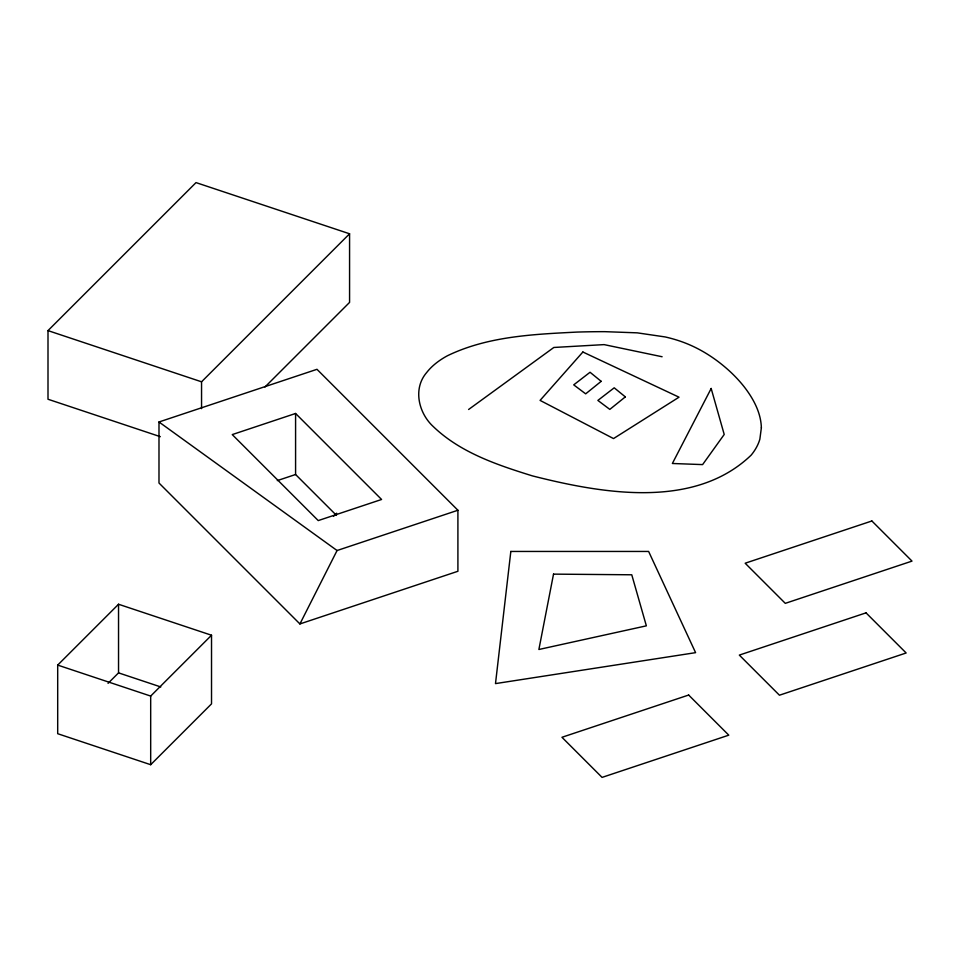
<?xml version="1.0" encoding="UTF-8"?>
<svg xmlns="http://www.w3.org/2000/svg" width="960" height="960" viewBox="0 0 960 960"><rect width="100%" height="100%" fill="white"/><g stroke="black" fill="none" stroke-linecap="round" stroke-linejoin="round"><path stroke-width="1.44" d="M299.916 623.94L337.068 550.524L457.908 510.252L457.908 571.272L299.916 623.94L158.988 483.012L158.988 421.98L316.98 369.312L457.908 510.252M160.32 436.68L48 399.24L48 330.612L196.02 182.604L349.572 233.784L349.572 302.4L264.984 386.988M201.552 408.648L201.552 381.804L349.572 233.784M57.696 665.088L118.536 604.248L211.524 635.232L211.524 703.86L150.684 764.7L57.696 733.704L57.696 665.088L150.684 696.072L211.524 635.232M108.048 683.352L118.536 672.864L118.536 604.248M333.492 516.384L336.66 513.216M468.612 409.488L553.836 347.472L604.092 344.616L662.112 356.748M295.584 413.472L232.248 434.592L318.24 520.584L381.588 499.476L295.584 413.472L295.584 474.504L336.492 515.4M277.296 480.6L295.584 474.504M48 330.612L201.552 381.804M118.536 672.864L160.8 686.952M158.988 421.98L337.068 550.524M150.684 696.072L150.684 764.7M761.364 427.788L759.864 439.164A104.088 60.096 0 0 1 751.152 455.148C694.068 509.952 601.608 493.428 532.404 475.884C497.244 464.964 460.392 452.64 433.308 426.6C418.56 413.1 412.704 388.632 426.696 372.504A90.372 52.176 0 0 1 447.408 355.764C487.548 336.288 533.316 334.284 577.128 332.076A487.164 281.268 0 0 1 604.92 331.668L637.236 332.844L665.208 336.948A102.396 59.124 0 0 1 684.18 342.612C701.316 349.104 716.892 359.352 730.296 371.772A232.2 134.064 0 0 1 744.672 387.444C753.576 399.084 760.956 412.824 761.364 427.788M510.828 551.448L495.492 683.604L695.592 652.656L648.624 551.448L510.828 551.448M553.524 574.128L538.884 649.488L646.356 625.836L631.764 574.788L553.524 574.128M711.168 388.476L672.372 463.488L702.6 464.604L724.212 434.472L711.168 388.476M582.876 352.008L540.084 400.392L613.524 438.576L679.02 397.188L582.876 352.008M601.176 381.336L585.672 393.84L573.72 384.864L590.052 372.264L601.176 381.336M625.332 396.888L609.816 409.392L597.876 400.416L614.208 387.816L625.332 396.888M871.872 520.98L745.164 563.22L785.292 603.348L912 561.108L871.872 520.98M866.028 612.852L739.32 655.092L779.448 695.208L906.156 652.98L866.028 612.852M688.668 695.04L561.96 737.28L602.076 777.396L728.784 735.168L688.668 695.04"/></g></svg>
